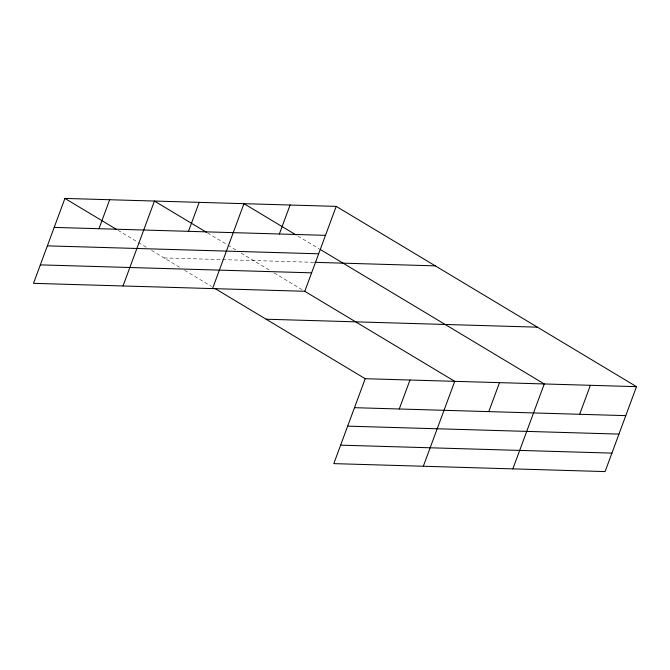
<?xml version="1.0" encoding="UTF-8"?>
<svg xmlns="http://www.w3.org/2000/svg" width="670" height="670" viewBox="0 0 670 670"><rect width="100%" height="100%" fill="white"/><g stroke="black" fill="none" stroke-linecap="round" stroke-linejoin="round"><path stroke-width="0.5" stroke-dasharray="3.35 2.51" d="M164.008 257.916L313.912 262.313M297.941 236.075L319.171 248.821M207.524 232.917L226.996 244.6M227.875 245.136L236.728 250.446M241.15 253.101L270.554 270.755M274.139 272.908L303.694 290.654M118.004 230.296L137.467 241.979M138.355 242.515L147.199 247.825M151.621 250.48L181.026 268.134M184.61 270.286L211.477 286.417"/><path stroke-width="1" d="M336.206 206.377L64.915 198.421L33.5 283.343L304.791 291.291L336.206 206.377L636.5 386.657L605.085 471.58L333.794 463.623L365.209 378.709L636.5 386.657M98.959 228.704L109.679 199.735M123.029 285.964L154.435 201.042L206.645 232.39M188.479 231.334L199.199 202.357M212.549 288.586L243.964 203.672L296.165 235.011M279.365 233.997L290.085 205.02M399.253 408.993L409.973 380.024M423.323 466.253L454.737 381.331L304.59 291.19M488.782 411.615L499.502 382.645M512.851 468.874L544.258 383.96L320.059 249.357M579.667 414.278L590.379 385.309M54.195 227.398L325.486 235.346M47.369 245.857L318.652 253.804M314.959 262.339L435.299 265.864M40.326 264.876L311.617 272.832M266.107 319.213L537.399 327.169M354.489 407.678L625.78 415.635M347.663 426.145L618.954 434.093M340.628 445.165L611.919 453.113M64.915 198.421L116.228 229.232M215.062 288.569L365.209 378.709"/></g></svg>
